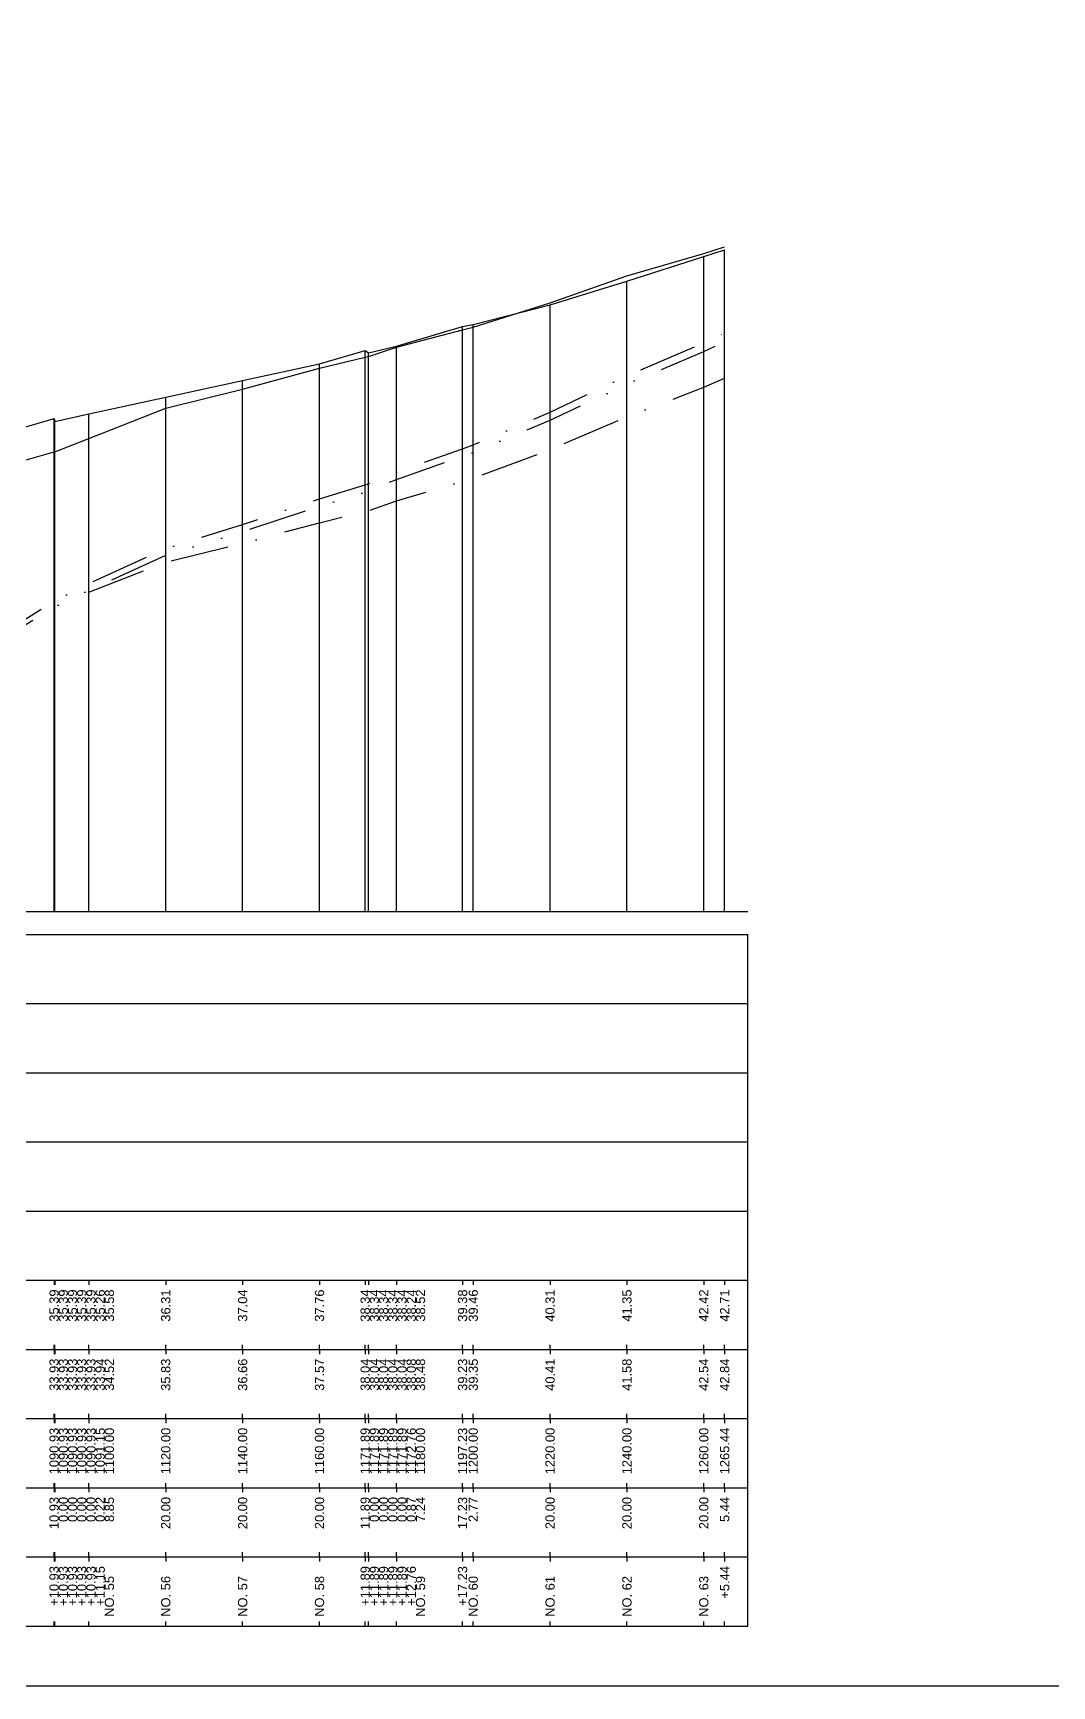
# Model space of a CAD drawing. Header units: millimetres. Extents: x -7351 to 135086, y 1419 to 5643.
# Drawn here: x 46659.9 to 46880.9, y 1419 to 1777.6 of the extents above; entities that cross this region are included whole.
import ezdxf
from ezdxf.enums import TextEntityAlignment as Align

# ---------------------------------------------------------------- set-up
doc = ezdxf.new("R2010")
doc.units = ezdxf.units.MM
for name, pattern in [('BORDER', [44.45, 12.7, -6.35, 12.7, -6.35, 0, -6.35]), ('DASHDOT', [25.4, 12.7, -6.35, 0, -6.35]), ('DIVIDE', [31.75, 12.7, -6.35, 0, -6.35, 0, -6.35])]:
    doc.linetypes.add(name, pattern=pattern)
for name, color, linetype in [('KZ_종단_계획선', 1, 'Continuous'), ('KZ_종단_도각', 7, 'Continuous'), ('KZ_종단_수직선', 7, 'Continuous'), ('KZ_종단_암선1', 56, 'DASHDOT'), ('KZ_종단_암선2', 4, 'DIVIDE'), ('KZ_종단_암선3', 6, 'BORDER'), ('KZ_종단_지반선', 3, 'Continuous'), ('KZ_종단_테이블문자', 7, 'Continuous'), ('KZ_종단_테이블선', 7, 'Continuous')]:
    doc.layers.add(name, color=color, linetype=linetype)
doc.styles.get("Standard").update_dxf_attribs({"font": 'arial.ttf'})

msp = doc.modelspace()

# ---------------------------------------------------------------- linework, layer by layer
at = {"layer": 'KZ_종단_계획선'}
msp.add_lwpolyline([(46655.36, 1691.32), (46664.47, 1693.97), (46664.47, 1693.97), (46664.47, 1693.97), (46664.47, 1693.97), (46664.47, 1693.97), (46664.66, 1693.35), (46672.03, 1694.96), (46688.69, 1698.59), (46705.36, 1702.22), (46722.03, 1705.86), (46731.94, 1708.72), (46731.94, 1708.72), (46731.94, 1708.72), (46731.94, 1708.72), (46731.94, 1708.72), (46732.66, 1708.21), (46738.69, 1709.63), (46753.05, 1713.94), (46755.36, 1714.34), (46772.03, 1718.6), (46788.69, 1723.79), (46805.36, 1729.13), (46809.89, 1730.58)], dxfattribs=at)
at = {"layer": 'KZ_종단_도각'}
msp.add_lwpolyline([(46460.36, 1419.04), (47301.36, 1419.04), (47301.36, 2013.04), (46460.36, 2013.04)], close=True, dxfattribs=at)
at = {"layer": 'KZ_종단_수직선'}
for p, q in [((46805.36, 1587.04), (46805.36, 1729.13)), ((46809.89, 1587.04), (46809.89, 1730.58)), ((46788.69, 1587.04), (46788.69, 1723.79)), ((46772.03, 1587.04), (46772.03, 1718.6)), ((46753.05, 1587.04), (46753.05, 1713.94)), ((46755.36, 1587.04), (46755.36, 1714.34)), ((46731.93, 1587.04), (46731.93, 1708.72)), ((46731.93, 1587.04), (46731.93, 1708.72)), ((46731.93, 1587.04), (46731.93, 1708.72)), ((46731.93, 1587.04), (46731.93, 1708.72)), ((46731.93, 1587.04), (46731.93, 1708.72)), ((46732.66, 1587.04), (46732.66, 1708.21)), ((46738.69, 1587.04), (46738.69, 1709.63)), ((46722.03, 1587.04), (46722.03, 1705.86)), ((46705.36, 1587.04), (46705.36, 1702.22)), ((46688.69, 1587.04), (46688.69, 1698.59)), ((46664.47, 1587.04), (46664.47, 1693.97)), ((46664.47, 1587.04), (46664.47, 1693.97)), ((46664.47, 1587.04), (46664.47, 1693.97)), ((46664.47, 1587.04), (46664.47, 1693.97)), ((46664.47, 1587.04), (46664.47, 1693.97)), ((46664.65, 1587.04), (46664.65, 1693.35)), ((46672.03, 1587.04), (46672.03, 1694.96))]:
    msp.add_line(p, q, dxfattribs=at)
at = {"layer": 'KZ_종단_암선1', "flags": 128}
msp.add_lwpolyline([(46505.36, 1612.46), (46522.03, 1612.66), (46529.81, 1612.88), (46529.81, 1612.88), (46529.81, 1612.88), (46529.81, 1612.88), (46529.81, 1612.88), (46529.81, 1612.88), (46529.81, 1612.88), (46529.81, 1612.88), (46529.81, 1612.88), (46529.81, 1612.88), (46529.81, 1612.88), (46529.99, 1612.88), (46538.69, 1612.95), (46555.36, 1613.37), (46572.03, 1616.43), (46588.08, 1618.59), (46588.08, 1618.59), (46588.08, 1618.59), (46588.08, 1618.59), (46588.08, 1618.59), (46588.69, 1618.67), (46592.34, 1618.44), (46592.53, 1618.43), (46596.62, 1619.18), (46596.62, 1619.18), (46596.62, 1619.18), (46596.62, 1619.18), (46596.62, 1619.18), (46596.62, 1619.18), (46596.62, 1619.18), (46596.62, 1619.18), (46596.62, 1619.18), (46605.36, 1620.78), (46622.03, 1626.64), (46638.69, 1637.61), (46655.36, 1648.61), (46664.47, 1654.38), (46664.47, 1654.38), (46664.47, 1654.38), (46664.47, 1654.38), (46664.47, 1654.38), (46664.65, 1654.5), (46672.03, 1658.18), (46688.69, 1665.78), (46705.36, 1670.95), (46722.03, 1676.52), (46731.93, 1679.6), (46731.93, 1679.6), (46731.93, 1679.6), (46731.93, 1679.6), (46731.93, 1679.6), (46732.66, 1679.83), (46738.69, 1682.34), (46753.05, 1687.42), (46755.36, 1688.24), (46772.03, 1695.33), (46788.69, 1703.24), (46805.36, 1710.37), (46809.89, 1712.49)], dxfattribs=at)
at = {"layer": 'KZ_종단_암선2', "flags": 128}
msp.add_lwpolyline([(46622.03, 1626.54), (46638.69, 1637), (46655.36, 1647.49), (46664.47, 1652.98), (46664.47, 1652.98), (46664.47, 1652.98), (46664.47, 1652.98), (46664.47, 1652.98), (46664.65, 1653.1), (46672.03, 1656.73), (46688.69, 1664.29), (46705.36, 1669.43), (46722.03, 1674.98), (46731.93, 1678.03), (46731.93, 1678.03), (46731.93, 1678.03), (46731.93, 1678.03), (46731.93, 1678.03), (46732.66, 1678.26), (46738.69, 1680.75), (46753.05, 1685.79), (46755.36, 1686.6), (46772.03, 1693.62), (46788.69, 1701.45), (46805.36, 1708.48), (46809.89, 1710.58)], dxfattribs=at)
at = {"layer": 'KZ_종단_암선3', "flags": 128}
msp.add_lwpolyline([(46672.03, 1656.33), (46688.69, 1662.82), (46705.36, 1666.89), (46722.03, 1671.36), (46731.93, 1673.8), (46731.93, 1673.8), (46731.93, 1673.8), (46731.93, 1673.8), (46731.93, 1673.8), (46732.66, 1673.98), (46738.69, 1676.12), (46753.05, 1680.36), (46755.36, 1681.04), (46772.03, 1687.22), (46788.69, 1694.33), (46805.36, 1700.76), (46809.89, 1702.71)], dxfattribs=at)
at = {"layer": 'KZ_종단_지반선', "flags": 128}
msp.add_lwpolyline([(46655.36, 1684.1), (46664.47, 1686.7), (46664.47, 1686.7), (46664.47, 1686.7), (46664.47, 1686.7), (46664.47, 1686.7), (46664.65, 1686.76), (46672.03, 1689.63), (46688.69, 1696.21), (46705.36, 1700.35), (46722.03, 1704.89), (46731.93, 1707.26), (46731.93, 1707.26), (46731.93, 1707.26), (46731.93, 1707.26), (46731.93, 1707.26), (46732.66, 1707.43), (46738.69, 1709.45), (46753.05, 1713.2), (46755.36, 1713.81), (46772.03, 1719.08), (46788.69, 1724.93), (46805.36, 1729.76), (46809.89, 1731.23)], dxfattribs=at)
at = {"layer": 'KZ_종단_테이블선'}
for p, q in [((46485.36, 1587.04), (46814.89, 1587.04)), ((46485.36, 1582.04), (46814.89, 1582.04)), ((46814.89, 1567.04), (46814.89, 1582.04)), ((46485.36, 1567.04), (46814.89, 1567.04)), ((46814.89, 1552.04), (46814.89, 1567.04)), ((46485.36, 1552.04), (46814.89, 1552.04)), ((46814.89, 1537.04), (46814.89, 1552.04)), ((46485.36, 1537.04), (46814.89, 1537.04)), ((46814.89, 1522.04), (46814.89, 1537.04)), ((46485.36, 1522.04), (46814.89, 1522.04)), ((46814.89, 1507.04), (46814.89, 1522.04)), ((46485.36, 1507.04), (46814.89, 1507.04)), ((46664.47, 1507.04), (46664.47, 1506.04)), ((46664.47, 1507.04), (46664.47, 1506.04)), ((46664.47, 1507.04), (46664.47, 1506.04)), ((46664.47, 1507.04), (46664.47, 1506.04)), ((46664.47, 1507.04), (46664.47, 1506.04)), ((46664.65, 1507.04), (46664.65, 1506.04)), ((46672.03, 1507.04), (46672.03, 1506.04)), ((46688.69, 1507.04), (46688.69, 1506.04)), ((46705.36, 1507.04), (46705.36, 1506.04)), ((46722.03, 1507.04), (46722.03, 1506.04)), ((46731.93, 1507.04), (46731.93, 1506.04)), ((46731.93, 1507.04), (46731.93, 1506.04)), ((46731.93, 1507.04), (46731.93, 1506.04)), ((46731.93, 1507.04), (46731.93, 1506.04)), ((46731.93, 1507.04), (46731.93, 1506.04)), ((46732.66, 1507.04), (46732.66, 1506.04)), ((46738.69, 1507.04), (46738.69, 1506.04)), ((46753.05, 1507.04), (46753.05, 1506.04)), ((46755.36, 1507.04), (46755.36, 1506.04)), ((46772.03, 1507.04), (46772.03, 1506.04)), ((46788.69, 1507.04), (46788.69, 1506.04)), ((46805.36, 1507.04), (46805.36, 1506.04)), ((46809.89, 1507.04), (46809.89, 1506.04)), ((46814.89, 1492.04), (46814.89, 1507.04)), ((46485.36, 1492.04), (46814.89, 1492.04)), ((46664.47, 1492.04), (46664.47, 1493.04)), ((46664.47, 1492.04), (46664.47, 1493.04)), ((46664.47, 1492.04), (46664.47, 1493.04)), ((46664.47, 1492.04), (46664.47, 1493.04)), ((46664.47, 1492.04), (46664.47, 1493.04)), ((46664.47, 1492.04), (46664.47, 1491.04)), ((46664.47, 1492.04), (46664.47, 1491.04)), ((46664.47, 1492.04), (46664.47, 1491.04)), ((46664.47, 1492.04), (46664.47, 1491.04)), ((46664.47, 1492.04), (46664.47, 1491.04)), ((46664.65, 1492.04), (46664.65, 1493.04)), ((46664.65, 1492.04), (46664.65, 1491.04)), ((46672.03, 1492.04), (46672.03, 1493.04)), ((46672.03, 1492.04), (46672.03, 1491.04)), ((46688.69, 1492.04), (46688.69, 1493.04)), ((46688.69, 1492.04), (46688.69, 1491.04)), ((46705.36, 1492.04), (46705.36, 1493.04)), ((46705.36, 1492.04), (46705.36, 1491.04)), ((46722.03, 1492.04), (46722.03, 1493.04)), ((46722.03, 1492.04), (46722.03, 1491.04)), ((46731.93, 1492.04), (46731.93, 1493.04)), ((46731.93, 1492.04), (46731.93, 1493.04)), ((46731.93, 1492.04), (46731.93, 1493.04)), ((46731.93, 1492.04), (46731.93, 1493.04)), ((46731.93, 1492.04), (46731.93, 1493.04)), ((46731.93, 1492.04), (46731.93, 1491.04)), ((46731.93, 1492.04), (46731.93, 1491.04)), ((46731.93, 1492.04), (46731.93, 1491.04)), ((46731.93, 1492.04), (46731.93, 1491.04)), ((46731.93, 1492.04), (46731.93, 1491.04)), ((46732.66, 1492.04), (46732.66, 1493.04)), ((46732.66, 1492.04), (46732.66, 1491.04)), ((46738.69, 1492.04), (46738.69, 1493.04)), ((46738.69, 1492.04), (46738.69, 1491.04)), ((46753.05, 1492.04), (46753.05, 1493.04)), ((46753.05, 1492.04), (46753.05, 1491.04)), ((46755.36, 1492.04), (46755.36, 1493.04)), ((46755.36, 1492.04), (46755.36, 1491.04)), ((46772.03, 1492.04), (46772.03, 1493.04)), ((46772.03, 1492.04), (46772.03, 1491.04)), ((46788.69, 1492.04), (46788.69, 1493.04)), ((46788.69, 1492.04), (46788.69, 1491.04)), ((46805.36, 1492.04), (46805.36, 1493.04)), ((46805.36, 1492.04), (46805.36, 1491.04)), ((46809.89, 1492.04), (46809.89, 1493.04)), ((46809.89, 1492.04), (46809.89, 1491.04)), ((46814.89, 1477.04), (46814.89, 1492.04)), ((46664.47, 1477.04), (46664.47, 1478.04)), ((46664.47, 1477.04), (46664.47, 1478.04)), ((46664.47, 1477.04), (46664.47, 1478.04)), ((46664.47, 1477.04), (46664.47, 1478.04)), ((46664.47, 1477.04), (46664.47, 1478.04)), ((46664.65, 1477.04), (46664.65, 1478.04)), ((46672.03, 1477.04), (46672.03, 1478.04)), ((46688.69, 1477.04), (46688.69, 1478.04)), ((46705.36, 1477.04), (46705.36, 1478.04)), ((46722.03, 1477.04), (46722.03, 1478.04)), ((46731.93, 1477.04), (46731.93, 1478.04)), ((46731.93, 1477.04), (46731.93, 1478.04)), ((46731.93, 1477.04), (46731.93, 1478.04)), ((46731.93, 1477.04), (46731.93, 1478.04)), ((46731.93, 1477.04), (46731.93, 1478.04)), ((46732.66, 1477.04), (46732.66, 1478.04)), ((46738.69, 1477.04), (46738.69, 1478.04)), ((46753.05, 1477.04), (46753.05, 1478.04)), ((46755.36, 1477.04), (46755.36, 1478.04)), ((46772.03, 1477.04), (46772.03, 1478.04)), ((46788.69, 1477.04), (46788.69, 1478.04)), ((46805.36, 1477.04), (46805.36, 1478.04)), ((46809.89, 1477.04), (46809.89, 1478.04)), ((46485.36, 1477.04), (46814.89, 1477.04)), ((46664.47, 1477.04), (46664.47, 1476.04)), ((46664.47, 1477.04), (46664.47, 1476.04)), ((46664.47, 1477.04), (46664.47, 1476.04)), ((46664.47, 1477.04), (46664.47, 1476.04)), ((46664.47, 1477.04), (46664.47, 1476.04)), ((46664.65, 1477.04), (46664.65, 1476.04)), ((46672.03, 1477.04), (46672.03, 1476.04)), ((46688.69, 1477.04), (46688.69, 1476.04)), ((46705.36, 1477.04), (46705.36, 1476.04)), ((46722.03, 1477.04), (46722.03, 1476.04)), ((46731.93, 1477.04), (46731.93, 1476.04)), ((46731.93, 1477.04), (46731.93, 1476.04)), ((46731.93, 1477.04), (46731.93, 1476.04)), ((46731.93, 1477.04), (46731.93, 1476.04)), ((46731.93, 1477.04), (46731.93, 1476.04)), ((46732.66, 1477.04), (46732.66, 1476.04)), ((46738.69, 1477.04), (46738.69, 1476.04)), ((46753.05, 1477.04), (46753.05, 1476.04)), ((46755.36, 1477.04), (46755.36, 1476.04)), ((46772.03, 1477.04), (46772.03, 1476.04)), ((46788.69, 1477.04), (46788.69, 1476.04)), ((46805.36, 1477.04), (46805.36, 1476.04)), ((46809.89, 1477.04), (46809.89, 1476.04)), ((46814.89, 1462.04), (46814.89, 1477.04)), ((46664.47, 1462.04), (46664.47, 1463.04)), ((46664.47, 1462.04), (46664.47, 1463.04)), ((46664.47, 1462.04), (46664.47, 1463.04)), ((46664.47, 1462.04), (46664.47, 1463.04)), ((46664.47, 1462.04), (46664.47, 1463.04)), ((46664.65, 1462.04), (46664.65, 1463.04)), ((46672.03, 1462.04), (46672.03, 1463.04)), ((46688.69, 1462.04), (46688.69, 1463.04)), ((46705.36, 1462.04), (46705.36, 1463.04)), ((46722.03, 1462.04), (46722.03, 1463.04)), ((46731.93, 1462.04), (46731.93, 1463.04)), ((46731.93, 1462.04), (46731.93, 1463.04)), ((46731.93, 1462.04), (46731.93, 1463.04)), ((46731.93, 1462.04), (46731.93, 1463.04)), ((46731.93, 1462.04), (46731.93, 1463.04)), ((46732.66, 1462.04), (46732.66, 1463.04)), ((46738.69, 1462.04), (46738.69, 1463.04)), ((46753.05, 1462.04), (46753.05, 1463.04)), ((46755.36, 1462.04), (46755.36, 1463.04)), ((46772.03, 1462.04), (46772.03, 1463.04)), ((46788.69, 1462.04), (46788.69, 1463.04)), ((46805.36, 1462.04), (46805.36, 1463.04)), ((46809.89, 1462.04), (46809.89, 1463.04)), ((46485.36, 1462.04), (46814.89, 1462.04)), ((46664.47, 1462.04), (46664.47, 1461.04)), ((46664.47, 1462.04), (46664.47, 1461.04)), ((46664.47, 1462.04), (46664.47, 1461.04)), ((46664.47, 1462.04), (46664.47, 1461.04)), ((46664.47, 1462.04), (46664.47, 1461.04)), ((46664.65, 1462.04), (46664.65, 1461.04)), ((46672.03, 1462.04), (46672.03, 1461.04)), ((46688.69, 1462.04), (46688.69, 1461.04)), ((46705.36, 1462.04), (46705.36, 1461.04)), ((46722.03, 1462.04), (46722.03, 1461.04)), ((46731.93, 1462.04), (46731.93, 1461.04)), ((46731.93, 1462.04), (46731.93, 1461.04)), ((46731.93, 1462.04), (46731.93, 1461.04)), ((46731.93, 1462.04), (46731.93, 1461.04)), ((46731.93, 1462.04), (46731.93, 1461.04)), ((46732.66, 1462.04), (46732.66, 1461.04)), ((46738.69, 1462.04), (46738.69, 1461.04)), ((46753.05, 1462.04), (46753.05, 1461.04)), ((46755.36, 1462.04), (46755.36, 1461.04)), ((46772.03, 1462.04), (46772.03, 1461.04)), ((46788.69, 1462.04), (46788.69, 1461.04)), ((46805.36, 1462.04), (46805.36, 1461.04)), ((46809.89, 1462.04), (46809.89, 1461.04)), ((46814.89, 1447.04), (46814.89, 1462.04)), ((46485.36, 1447.04), (46814.89, 1447.04)), ((46664.47, 1447.04), (46664.47, 1448.04)), ((46664.47, 1447.04), (46664.47, 1448.04)), ((46664.47, 1447.04), (46664.47, 1448.04)), ((46664.47, 1447.04), (46664.47, 1448.04)), ((46664.47, 1447.04), (46664.47, 1448.04)), ((46664.47, 1447.04), (46664.47, 1446.04)), ((46664.47, 1447.04), (46664.47, 1446.04)), ((46664.47, 1447.04), (46664.47, 1446.04)), ((46664.47, 1447.04), (46664.47, 1446.04)), ((46664.47, 1447.04), (46664.47, 1446.04)), ((46664.65, 1447.04), (46664.65, 1448.04)), ((46664.65, 1447.04), (46664.65, 1446.04)), ((46672.03, 1447.04), (46672.03, 1448.04)), ((46672.03, 1447.04), (46672.03, 1446.04)), ((46688.69, 1447.04), (46688.69, 1448.04)), ((46688.69, 1447.04), (46688.69, 1446.04)), ((46705.36, 1447.04), (46705.36, 1448.04)), ((46705.36, 1447.04), (46705.36, 1446.04)), ((46722.03, 1447.04), (46722.03, 1448.04)), ((46722.03, 1447.04), (46722.03, 1446.04)), ((46731.93, 1447.04), (46731.93, 1448.04)), ((46731.93, 1447.04), (46731.93, 1448.04)), ((46731.93, 1447.04), (46731.93, 1448.04)), ((46731.93, 1447.04), (46731.93, 1448.04)), ((46731.93, 1447.04), (46731.93, 1448.04)), ((46731.93, 1447.04), (46731.93, 1446.04)), ((46731.93, 1447.04), (46731.93, 1446.04)), ((46731.93, 1447.04), (46731.93, 1446.04)), ((46731.93, 1447.04), (46731.93, 1446.04)), ((46731.93, 1447.04), (46731.93, 1446.04)), ((46732.66, 1447.04), (46732.66, 1448.04)), ((46732.66, 1447.04), (46732.66, 1446.04)), ((46738.69, 1447.04), (46738.69, 1448.04)), ((46738.69, 1447.04), (46738.69, 1446.04)), ((46753.05, 1447.04), (46753.05, 1448.04)), ((46753.05, 1447.04), (46753.05, 1446.04)), ((46755.36, 1447.04), (46755.36, 1448.04)), ((46755.36, 1447.04), (46755.36, 1446.04)), ((46772.03, 1447.04), (46772.03, 1448.04)), ((46772.03, 1447.04), (46772.03, 1446.04)), ((46788.69, 1447.04), (46788.69, 1448.04)), ((46788.69, 1447.04), (46788.69, 1446.04)), ((46805.36, 1447.04), (46805.36, 1448.04)), ((46805.36, 1447.04), (46805.36, 1446.04)), ((46809.89, 1447.04), (46809.89, 1448.04)), ((46809.89, 1447.04), (46809.89, 1446.04)), ((46814.89, 1432.04), (46814.89, 1447.04)), ((46485.36, 1432.04), (46814.89, 1432.04)), ((46664.47, 1432.04), (46664.47, 1433.04)), ((46664.47, 1432.04), (46664.47, 1433.04)), ((46664.47, 1432.04), (46664.47, 1433.04)), ((46664.47, 1432.04), (46664.47, 1433.04)), ((46664.47, 1432.04), (46664.47, 1433.04)), ((46664.65, 1432.04), (46664.65, 1433.04)), ((46672.03, 1432.04), (46672.03, 1433.04)), ((46688.69, 1432.04), (46688.69, 1433.04)), ((46705.36, 1432.04), (46705.36, 1433.04)), ((46722.03, 1432.04), (46722.03, 1433.04)), ((46731.93, 1432.04), (46731.93, 1433.04)), ((46731.93, 1432.04), (46731.93, 1433.04)), ((46731.93, 1432.04), (46731.93, 1433.04)), ((46731.93, 1432.04), (46731.93, 1433.04)), ((46731.93, 1432.04), (46731.93, 1433.04)), ((46732.66, 1432.04), (46732.66, 1433.04)), ((46738.69, 1432.04), (46738.69, 1433.04)), ((46753.05, 1432.04), (46753.05, 1433.04)), ((46755.36, 1432.04), (46755.36, 1433.04)), ((46772.03, 1432.04), (46772.03, 1433.04)), ((46788.69, 1432.04), (46788.69, 1433.04)), ((46805.36, 1432.04), (46805.36, 1433.04)), ((46809.89, 1432.04), (46809.89, 1433.04))]:
    msp.add_line(p, q, dxfattribs=at)

# ---------------------------------------------------------------- texts
at = {"layer": 'KZ_종단_테이블문자'}
for s, p in [('35.39', (46664.47, 1505.04)), ('35.39', (46666.47, 1505.04)), ('35.39', (46668.47, 1505.04)), ('35.39', (46670.47, 1505.04)), ('35.39', (46672.47, 1505.04)), ('35.26', (46674.47, 1505.04)), ('35.58', (46676.47, 1505.04)), ('36.31', (46688.69, 1505.04)), ('37.04', (46705.36, 1505.04)), ('37.76', (46722.03, 1505.04)), ('38.34', (46731.93, 1505.04)), ('38.34', (46733.93, 1505.04)), ('38.34', (46735.93, 1505.04)), ('38.34', (46737.93, 1505.04)), ('38.34', (46739.93, 1505.04)), ('38.24', (46741.93, 1505.04)), ('38.52', (46743.93, 1505.04)), ('39.38', (46753.05, 1505.04)), ('39.46', (46755.36, 1505.04)), ('40.31', (46772.03, 1505.04)), ('41.35', (46788.69, 1505.04)), ('42.42', (46805.36, 1505.04)), ('42.71', (46809.89, 1505.04)), ('33.93', (46664.47, 1490.04)), ('33.93', (46666.47, 1490.04)), ('33.93', (46668.47, 1490.04)), ('33.93', (46670.47, 1490.04)), ('33.93', (46672.47, 1490.04)), ('33.94', (46674.47, 1490.04)), ('34.52', (46676.47, 1490.04)), ('35.83', (46688.69, 1490.04)), ('36.66', (46705.36, 1490.04)), ('37.57', (46722.03, 1490.04)), ('38.04', (46731.93, 1490.04)), ('38.04', (46733.93, 1490.04)), ('38.04', (46735.93, 1490.04)), ('38.04', (46737.93, 1490.04)), ('38.04', (46739.93, 1490.04)), ('38.08', (46741.93, 1490.04)), ('38.48', (46743.93, 1490.04)), ('39.23', (46753.05, 1490.04)), ('39.35', (46755.36, 1490.04)), ('40.41', (46772.03, 1490.04)), ('41.58', (46788.69, 1490.04)), ('42.54', (46805.36, 1490.04)), ('42.84', (46809.89, 1490.04)), ('1090.93', (46664.47, 1475.04)), ('1090.93', (46666.47, 1475.04)), ('1090.93', (46668.47, 1475.04)), ('1090.93', (46670.47, 1475.04)), ('1090.93', (46672.47, 1475.04)), ('1091.15', (46674.47, 1475.04)), ('1100.00', (46676.47, 1475.04)), ('1120.00', (46688.69, 1475.04)), ('1140.00', (46705.36, 1475.04)), ('1160.00', (46722.03, 1475.04)), ('1171.89', (46731.93, 1475.04)), ('1171.89', (46733.93, 1475.04)), ('1171.89', (46735.93, 1475.04)), ('1171.89', (46737.93, 1475.04)), ('1171.89', (46739.93, 1475.04)), ('1172.76', (46741.93, 1475.04)), ('1180.00', (46743.93, 1475.04)), ('1197.23', (46753.05, 1475.04)), ('1200.00', (46755.36, 1475.04)), ('1220.00', (46772.03, 1475.04)), ('1240.00', (46788.69, 1475.04)), ('1260.00', (46805.36, 1475.04)), ('1265.44', (46809.89, 1475.04)), ('10.93', (46664.47, 1460.04)), ('0.00', (46666.47, 1460.04)), ('0.00', (46668.47, 1460.04)), ('0.00', (46670.47, 1460.04)), ('0.00', (46672.47, 1460.04)), ('0.22', (46674.47, 1460.04)), ('8.85', (46676.47, 1460.04)), ('20.00', (46688.69, 1460.04)), ('20.00', (46705.36, 1460.04)), ('20.00', (46722.03, 1460.04)), ('11.89', (46731.93, 1460.04)), ('0.00', (46733.93, 1460.04)), ('0.00', (46735.93, 1460.04)), ('0.00', (46737.93, 1460.04)), ('0.00', (46739.93, 1460.04)), ('0.87', (46741.93, 1460.04)), ('7.24', (46743.93, 1460.04)), ('17.23', (46753.05, 1460.04)), ('2.77', (46755.36, 1460.04)), ('20.00', (46772.03, 1460.04)), ('20.00', (46788.69, 1460.04)), ('20.00', (46805.36, 1460.04)), ('5.44', (46809.89, 1460.04)), ('+10.93', (46664.47, 1445.04)), ('+10.93', (46666.47, 1445.04)), ('+10.93', (46668.47, 1445.04)), ('+10.93', (46670.47, 1445.04)), ('+10.93', (46672.47, 1445.04)), ('+11.15', (46674.47, 1445.04)), ('+11.89', (46731.93, 1445.04)), ('+11.89', (46733.93, 1445.04)), ('+11.89', (46735.93, 1445.04)), ('+11.89', (46737.93, 1445.04)), ('+11.89', (46739.93, 1445.04)), ('+12.76', (46741.93, 1445.04)), ('+17.23', (46753.05, 1445.04)), ('+5.44', (46809.89, 1445.04))]:
    msp.add_text(s, height=2, rotation=90, dxfattribs=at).set_placement(p, align=Align.MIDDLE_RIGHT)
for s, p in [('NO. 55', (46676.47, 1434.04)), ('NO. 56', (46688.69, 1434.04)), ('NO. 57', (46705.36, 1434.04)), ('NO. 58', (46722.03, 1434.04)), ('NO. 59', (46743.93, 1434.04)), ('NO. 60', (46755.36, 1434.04)), ('NO. 61', (46772.03, 1434.04)), ('NO. 62', (46788.69, 1434.04)), ('NO. 63', (46805.36, 1434.04))]:
    msp.add_text(s, height=2, rotation=90, dxfattribs=at).set_placement(p, align=Align.MIDDLE_LEFT)

doc.saveas('drawing.dxf')
